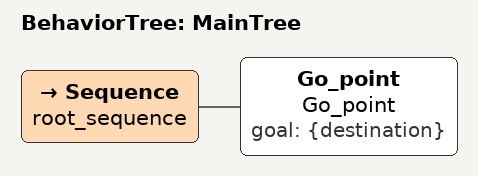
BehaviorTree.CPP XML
<root main_tree_to_execute = "MainTree" >
    <BehaviorTree ID="MainTree">
       <Sequence name="root_sequence">
           <Go_point   name="Go_point" goal="{destination}"/>
       </Sequence>
    </BehaviorTree>
</root>
